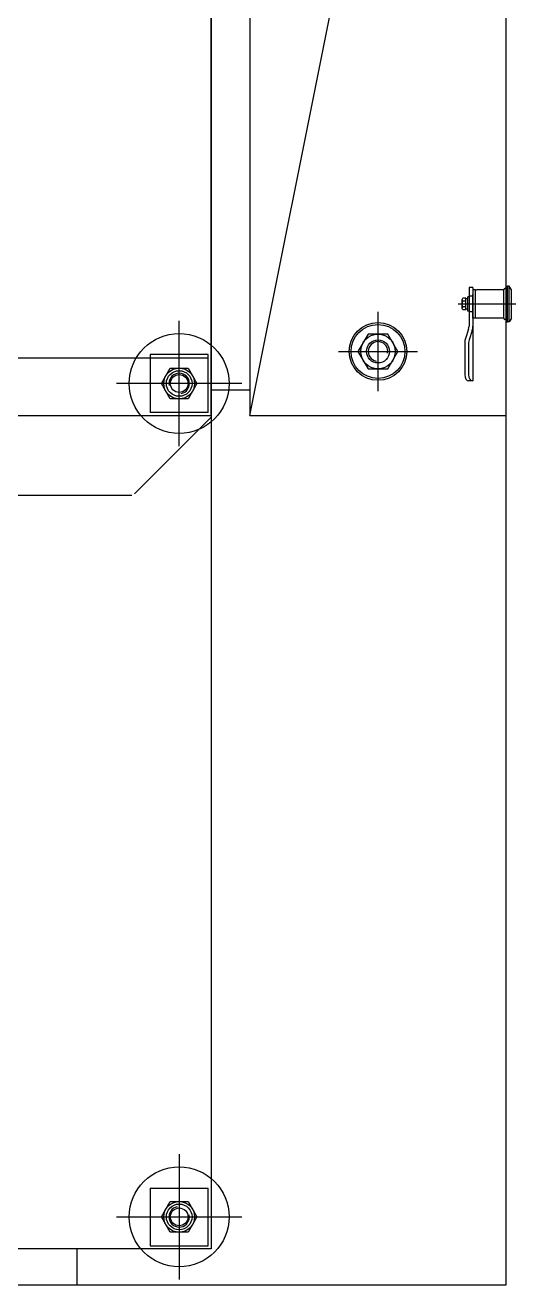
# Model space of a CAD drawing. Header units: millimetres. Extents: x 4080735 to 4152075, y -451436 to -400976.
# Drawn here: x 4113583 to 4113965, y -426237 to -425255 of the extents above; entities that cross this region are included whole.
import ezdxf

# ---------------------------------------------------------------- set-up
doc = ezdxf.new("R2010")
doc.units = ezdxf.units.MM
doc.header["$LTSCALE"] = 60
doc.layers.add('EQUIPMENT', color=6, linetype='Continuous')

# ---------------------------------------------------------------- blocks, each defined once
blk = doc.blocks.new('EQ')
at = {"layer": 'EQUIPMENT', "color": 253}
for p, q in [((-1580, 15731.63), (-1580, 17881.63)), ((-1810, 17759.63), (-1810, 15759.63)), ((-1810, 16409.63), (-1810, 17409.63)), ((-1780, 17409.63), (-1780, 16409.63)), ((-1780, 16409.63), (-1580, 17409.63)), ((-1580, 16409.63), (-1580, 17409.63)), ((-1609, 16509.63), (-1609, 16479.29)), ((-1606, 16509.63), (-1609, 16509.63)), ((-1609, 16509.63), (-1609, 16479.29)), ((-1606, 16509.63), (-1609, 16509.63)), ((-1609, 16509.63), (-1609, 16479.29)), ((-1606, 16509.63), (-1609, 16509.63)), ((-1609, 16509.63), (-1609, 16479.29)), ((-1606, 16509.63), (-1609, 16509.63)), ((-1609, 16509.63), (-1609, 16479.29)), ((-1606, 16509.63), (-1609, 16509.63)), ((-1609, 16509.63), (-1609, 16479.29)), ((-1606, 16509.63), (-1609, 16509.63)), ((-1609, 16509.63), (-1609, 16479.29)), ((-1606, 16509.63), (-1609, 16509.63)), ((-1609, 16509.63), (-1609, 16479.29)), ((-1606, 16509.63), (-1609, 16509.63)), ((-1606, 16509.63), (-1606, 16436.63)), ((-1606, 16509.63), (-1606, 16436.63)), ((-1606, 16509.63), (-1606, 16436.63)), ((-1606, 16509.63), (-1606, 16436.63)), ((-1606, 16509.63), (-1606, 16436.63)), ((-1606, 16509.63), (-1606, 16436.63)), ((-1606, 16509.63), (-1606, 16436.63)), ((-1606, 16509.63), (-1606, 16436.63)), ((-1604, 16507.63), (-1606, 16507.63)), ((-1604, 16507.63), (-1606, 16507.63)), ((-1604, 16507.63), (-1606, 16507.63)), ((-1604, 16507.63), (-1606, 16507.63)), ((-1604, 16507.63), (-1606, 16507.63)), ((-1604, 16507.63), (-1606, 16507.63)), ((-1604, 16507.63), (-1606, 16507.63)), ((-1604, 16507.63), (-1606, 16507.63)), ((-1604, 16486.48), (-1604, 16507.63)), ((-1604, 16486.48), (-1604, 16507.63)), ((-1604, 16486.48), (-1604, 16507.63)), ((-1604, 16486.48), (-1604, 16507.63)), ((-1604, 16486.48), (-1604, 16507.63)), ((-1604, 16486.48), (-1604, 16507.63)), ((-1604, 16486.48), (-1604, 16507.63)), ((-1604, 16486.48), (-1604, 16507.63)), ((-1581.99, 16507.78), (-1603, 16507.78)), ((-1581.99, 16507.78), (-1603, 16507.78)), ((-1581.99, 16507.78), (-1603, 16507.78)), ((-1581.99, 16507.78), (-1603, 16507.78)), ((-1581.99, 16507.78), (-1603, 16507.78)), ((-1581.99, 16507.78), (-1603, 16507.78)), ((-1581.99, 16507.78), (-1603, 16507.78)), ((-1581.99, 16507.78), (-1603, 16507.78)), ((-1582, 16485.63), (-1582, 16507.63)), ((-1582, 16485.63), (-1582, 16507.63)), ((-1582, 16485.63), (-1582, 16507.63)), ((-1582, 16485.63), (-1582, 16507.63)), ((-1582, 16485.63), (-1582, 16507.63)), ((-1582, 16485.63), (-1582, 16507.63)), ((-1582, 16485.63), (-1582, 16507.63)), ((-1582, 16485.63), (-1582, 16507.63)), ((-1580, 16508.63), (-1581, 16508.63)), ((-1580, 16508.63), (-1581, 16508.63)), ((-1580, 16508.63), (-1581, 16508.63)), ((-1580, 16508.63), (-1581, 16508.63)), ((-1580, 16508.63), (-1581, 16508.63)), ((-1580, 16508.63), (-1581, 16508.63)), ((-1580, 16508.63), (-1581, 16508.63)), ((-1580, 16508.63), (-1581, 16508.63)), ((-1580, 16482.68), (-1580, 16510.58)), ((-1580, 16510.58), (-1579, 16510.58)), ((-1580, 16482.68), (-1580, 16510.58)), ((-1580, 16510.58), (-1579, 16510.58)), ((-1580, 16482.68), (-1580, 16510.58)), ((-1580, 16510.58), (-1579, 16510.58)), ((-1580, 16482.68), (-1580, 16510.58)), ((-1580, 16510.58), (-1579, 16510.58)), ((-1580, 16482.68), (-1580, 16510.58)), ((-1580, 16510.58), (-1579, 16510.58)), ((-1580, 16482.68), (-1580, 16510.58)), ((-1580, 16510.58), (-1579, 16510.58)), ((-1580, 16482.68), (-1580, 16510.58)), ((-1580, 16510.58), (-1579, 16510.58)), ((-1580, 16482.68), (-1580, 16510.58)), ((-1580, 16510.58), (-1579, 16510.58)), ((-1579, 16508.79), (-1580, 16509.79)), ((-1579, 16508.79), (-1580, 16509.79)), ((-1579, 16508.79), (-1580, 16509.79)), ((-1579, 16508.79), (-1580, 16509.79)), ((-1579, 16508.79), (-1580, 16509.79)), ((-1579, 16508.79), (-1580, 16509.79)), ((-1579, 16508.79), (-1580, 16509.79)), ((-1579, 16508.79), (-1580, 16509.79)), ((-1579, 16506.54), (-1580, 16507.54)), ((-1579, 16506.54), (-1580, 16507.54)), ((-1579, 16506.54), (-1580, 16507.54)), ((-1579, 16506.54), (-1580, 16507.54)), ((-1579, 16506.54), (-1580, 16507.54)), ((-1579, 16506.54), (-1580, 16507.54)), ((-1579, 16506.54), (-1580, 16507.54)), ((-1579, 16506.54), (-1580, 16507.54)), ((-1579, 16482.68), (-1579, 16510.58)), ((-1577.7, 16510.58), (-1579, 16510.58)), ((-1579, 16482.68), (-1579, 16510.58)), ((-1577.7, 16510.58), (-1579, 16510.58)), ((-1579, 16482.68), (-1579, 16510.58)), ((-1577.7, 16510.58), (-1579, 16510.58)), ((-1579, 16482.68), (-1579, 16510.58)), ((-1577.7, 16510.58), (-1579, 16510.58)), ((-1579, 16482.68), (-1579, 16510.58)), ((-1577.7, 16510.58), (-1579, 16510.58)), ((-1579, 16482.68), (-1579, 16510.58)), ((-1577.7, 16510.58), (-1579, 16510.58)), ((-1579, 16482.68), (-1579, 16510.58)), ((-1577.7, 16510.58), (-1579, 16510.58)), ((-1579, 16482.68), (-1579, 16510.58)), ((-1577.7, 16510.58), (-1579, 16510.58)), ((-1577.7, 16482.68), (-1577.7, 16510.58)), ((-1576, 16507.58), (-1577.7, 16510.58)), ((-1577.7, 16482.68), (-1577.7, 16510.58)), ((-1576, 16507.58), (-1577.7, 16510.58)), ((-1577.7, 16482.68), (-1577.7, 16510.58)), ((-1576, 16507.58), (-1577.7, 16510.58)), ((-1577.7, 16482.68), (-1577.7, 16510.58)), ((-1576, 16507.58), (-1577.7, 16510.58)), ((-1577.7, 16482.68), (-1577.7, 16510.58)), ((-1576, 16507.58), (-1577.7, 16510.58)), ((-1577.7, 16482.68), (-1577.7, 16510.58)), ((-1576, 16507.58), (-1577.7, 16510.58)), ((-1577.7, 16482.68), (-1577.7, 16510.58)), ((-1576, 16507.58), (-1577.7, 16510.58)), ((-1577.7, 16482.68), (-1577.7, 16510.58)), ((-1576, 16507.58), (-1577.7, 16510.58)), ((-1576, 16485.68), (-1576, 16507.58)), ((-1576, 16485.68), (-1576, 16507.58)), ((-1576, 16485.68), (-1576, 16507.58)), ((-1576, 16485.68), (-1576, 16507.58)), ((-1576, 16485.68), (-1576, 16507.58)), ((-1576, 16485.68), (-1576, 16507.58)), ((-1576, 16485.68), (-1576, 16507.58)), ((-1576, 16485.68), (-1576, 16507.58)), ((-1572.57, 16496.63), (-1617.5, 16496.63)), ((-1572.57, 16496.63), (-1617.5, 16496.63)), ((-1572.57, 16496.63), (-1617.5, 16496.63)), ((-1572.57, 16496.63), (-1617.5, 16496.63)), ((-1572.57, 16496.63), (-1617.5, 16496.63)), ((-1572.57, 16496.63), (-1617.5, 16496.63)), ((-1572.57, 16496.63), (-1617.5, 16496.63)), ((-1572.57, 16496.63), (-1617.5, 16496.63)), ((-1614.4, 16500.03), (-1613.9, 16501.13)), ((-1614.4, 16500.03), (-1613.9, 16501.13)), ((-1614.4, 16500.03), (-1613.9, 16501.13)), ((-1614.4, 16500.03), (-1613.9, 16501.13)), ((-1614.4, 16500.03), (-1613.9, 16501.13)), ((-1614.4, 16500.03), (-1613.9, 16501.13)), ((-1614.4, 16500.03), (-1613.9, 16501.13)), ((-1614.4, 16500.03), (-1613.9, 16501.13)), ((-1614.4, 16493.23), (-1614.4, 16500.03)), ((-1613.9, 16498.93), (-1614.4, 16500.03)), ((-1614.4, 16493.23), (-1614.4, 16500.03)), ((-1613.9, 16498.93), (-1614.4, 16500.03)), ((-1614.4, 16493.23), (-1614.4, 16500.03)), ((-1613.9, 16498.93), (-1614.4, 16500.03)), ((-1614.4, 16493.23), (-1614.4, 16500.03)), ((-1613.9, 16498.93), (-1614.4, 16500.03)), ((-1614.4, 16493.23), (-1614.4, 16500.03)), ((-1613.9, 16498.93), (-1614.4, 16500.03)), ((-1614.4, 16493.23), (-1614.4, 16500.03)), ((-1613.9, 16498.93), (-1614.4, 16500.03)), ((-1614.4, 16493.23), (-1614.4, 16500.03)), ((-1613.9, 16498.93), (-1614.4, 16500.03)), ((-1614.4, 16493.23), (-1614.4, 16500.03)), ((-1613.9, 16498.93), (-1614.4, 16500.03)), ((-1614.4, 16496.63), (-1613.9, 16498.93)), ((-1614.4, 16496.63), (-1613.9, 16498.93)), ((-1614.4, 16496.63), (-1613.9, 16498.93)), ((-1614.4, 16496.63), (-1613.9, 16498.93)), ((-1614.4, 16496.63), (-1613.9, 16498.93)), ((-1614.4, 16496.63), (-1613.9, 16498.93)), ((-1614.4, 16496.63), (-1613.9, 16498.93)), ((-1614.4, 16496.63), (-1613.9, 16498.93)), ((-1613.9, 16494.33), (-1614.4, 16496.63)), ((-1613.9, 16494.33), (-1614.4, 16496.63)), ((-1613.9, 16494.33), (-1614.4, 16496.63)), ((-1613.9, 16494.33), (-1614.4, 16496.63)), ((-1613.9, 16494.33), (-1614.4, 16496.63)), ((-1613.9, 16494.33), (-1614.4, 16496.63)), ((-1613.9, 16494.33), (-1614.4, 16496.63)), ((-1613.9, 16494.33), (-1614.4, 16496.63)), ((-1611.5, 16501.13), (-1613.9, 16501.13)), ((-1611.5, 16501.13), (-1613.9, 16501.13)), ((-1611.5, 16501.13), (-1613.9, 16501.13)), ((-1611.5, 16501.13), (-1613.9, 16501.13)), ((-1611.5, 16501.13), (-1613.9, 16501.13)), ((-1611.5, 16501.13), (-1613.9, 16501.13)), ((-1611.5, 16501.13), (-1613.9, 16501.13)), ((-1611.5, 16501.13), (-1613.9, 16501.13)), ((-1611.5, 16498.93), (-1613.9, 16498.93)), ((-1611.5, 16498.93), (-1613.9, 16498.93)), ((-1611.5, 16498.93), (-1613.9, 16498.93)), ((-1611.5, 16498.93), (-1613.9, 16498.93)), ((-1611.5, 16498.93), (-1613.9, 16498.93)), ((-1611.5, 16498.93), (-1613.9, 16498.93)), ((-1611.5, 16498.93), (-1613.9, 16498.93)), ((-1611.5, 16498.93), (-1613.9, 16498.93)), ((-1611.5, 16492.13), (-1611.5, 16501.13)), ((-1611.5, 16492.13), (-1611.5, 16501.13)), ((-1611.5, 16492.13), (-1611.5, 16501.13)), ((-1611.5, 16492.13), (-1611.5, 16501.13)), ((-1611.5, 16492.13), (-1611.5, 16501.13)), ((-1611.5, 16492.13), (-1611.5, 16501.13)), ((-1611.5, 16492.13), (-1611.5, 16501.13)), ((-1611.5, 16492.13), (-1611.5, 16501.13)), ((-1610, 16500.63), (-1611.5, 16500.63)), ((-1610, 16500.63), (-1611.5, 16500.63)), ((-1610, 16500.63), (-1611.5, 16500.63)), ((-1610, 16500.63), (-1611.5, 16500.63)), ((-1610, 16500.63), (-1611.5, 16500.63)), ((-1610, 16500.63), (-1611.5, 16500.63)), ((-1610, 16500.63), (-1611.5, 16500.63)), ((-1610, 16500.63), (-1611.5, 16500.63)), ((-1609, 16502.13), (-1610, 16502.13)), ((-1610, 16491.13), (-1610, 16502.13)), ((-1609, 16502.13), (-1610, 16502.13)), ((-1610, 16491.13), (-1610, 16502.13)), ((-1609, 16502.13), (-1610, 16502.13)), ((-1610, 16491.13), (-1610, 16502.13)), ((-1609, 16502.13), (-1610, 16502.13)), ((-1610, 16491.13), (-1610, 16502.13)), ((-1609, 16502.13), (-1610, 16502.13)), ((-1610, 16491.13), (-1610, 16502.13)), ((-1609, 16502.13), (-1610, 16502.13)), ((-1610, 16491.13), (-1610, 16502.13)), ((-1609, 16502.13), (-1610, 16502.13)), ((-1610, 16491.13), (-1610, 16502.13)), ((-1609, 16502.13), (-1610, 16502.13)), ((-1610, 16491.13), (-1610, 16502.13)), ((-1606, 16502.63), (-1609, 16502.63)), ((-1606, 16502.63), (-1609, 16502.63)), ((-1606, 16502.63), (-1609, 16502.63)), ((-1606, 16502.63), (-1609, 16502.63)), ((-1606, 16502.63), (-1609, 16502.63)), ((-1606, 16502.63), (-1609, 16502.63)), ((-1606, 16502.63), (-1609, 16502.63)), ((-1606, 16502.63), (-1609, 16502.63)), ((-1606, 16485.63), (-1606, 16504.13)), ((-1606, 16485.63), (-1606, 16504.13)), ((-1606, 16485.63), (-1606, 16504.13)), ((-1606, 16485.63), (-1606, 16504.13)), ((-1606, 16485.63), (-1606, 16504.13)), ((-1606, 16485.63), (-1606, 16504.13)), ((-1606, 16485.63), (-1606, 16504.13)), ((-1606, 16485.63), (-1606, 16504.13)), ((-1604, 16485.63), (-1604, 16504.13)), ((-1604, 16485.63), (-1604, 16504.13)), ((-1604, 16485.63), (-1604, 16504.13)), ((-1604, 16485.63), (-1604, 16504.13)), ((-1604, 16485.63), (-1604, 16504.13)), ((-1604, 16485.63), (-1604, 16504.13)), ((-1604, 16485.63), (-1604, 16504.13)), ((-1604, 16485.63), (-1604, 16504.13)), ((-1579, 16504.3), (-1580, 16505.3)), ((-1579, 16504.3), (-1580, 16505.3)), ((-1579, 16504.3), (-1580, 16505.3)), ((-1579, 16504.3), (-1580, 16505.3)), ((-1579, 16504.3), (-1580, 16505.3)), ((-1579, 16504.3), (-1580, 16505.3)), ((-1579, 16504.3), (-1580, 16505.3)), ((-1579, 16504.3), (-1580, 16505.3)), ((-1579, 16502.05), (-1580, 16503.05)), ((-1579, 16502.05), (-1580, 16503.05)), ((-1579, 16502.05), (-1580, 16503.05)), ((-1579, 16502.05), (-1580, 16503.05)), ((-1579, 16502.05), (-1580, 16503.05)), ((-1579, 16502.05), (-1580, 16503.05)), ((-1579, 16502.05), (-1580, 16503.05)), ((-1579, 16502.05), (-1580, 16503.05)), ((-1579, 16499.81), (-1580, 16500.81)), ((-1579, 16499.81), (-1580, 16500.81)), ((-1579, 16499.81), (-1580, 16500.81)), ((-1579, 16499.81), (-1580, 16500.81)), ((-1579, 16499.81), (-1580, 16500.81)), ((-1579, 16499.81), (-1580, 16500.81)), ((-1579, 16499.81), (-1580, 16500.81)), ((-1579, 16499.81), (-1580, 16500.81)), ((-1579, 16497.56), (-1580, 16498.56)), ((-1579, 16497.56), (-1580, 16498.56)), ((-1579, 16497.56), (-1580, 16498.56)), ((-1579, 16497.56), (-1580, 16498.56)), ((-1579, 16497.56), (-1580, 16498.56)), ((-1579, 16497.56), (-1580, 16498.56)), ((-1579, 16497.56), (-1580, 16498.56)), ((-1579, 16497.56), (-1580, 16498.56)), ((-1579, 16495.32), (-1580, 16496.32)), ((-1579, 16495.32), (-1580, 16496.32)), ((-1579, 16495.32), (-1580, 16496.32)), ((-1579, 16495.32), (-1580, 16496.32)), ((-1579, 16495.32), (-1580, 16496.32)), ((-1579, 16495.32), (-1580, 16496.32)), ((-1579, 16495.32), (-1580, 16496.32)), ((-1579, 16495.32), (-1580, 16496.32)), ((-1680, 16490.55), (-1680, 16428.72)), ((-1614.4, 16493.23), (-1613.9, 16494.33)), ((-1614.4, 16493.23), (-1613.9, 16494.33)), ((-1614.4, 16493.23), (-1613.9, 16494.33)), ((-1614.4, 16493.23), (-1613.9, 16494.33)), ((-1614.4, 16493.23), (-1613.9, 16494.33)), ((-1614.4, 16493.23), (-1613.9, 16494.33)), ((-1614.4, 16493.23), (-1613.9, 16494.33)), ((-1614.4, 16493.23), (-1613.9, 16494.33)), ((-1613.9, 16492.13), (-1614.4, 16493.23)), ((-1613.9, 16492.13), (-1614.4, 16493.23)), ((-1613.9, 16492.13), (-1614.4, 16493.23)), ((-1613.9, 16492.13), (-1614.4, 16493.23)), ((-1613.9, 16492.13), (-1614.4, 16493.23)), ((-1613.9, 16492.13), (-1614.4, 16493.23)), ((-1613.9, 16492.13), (-1614.4, 16493.23)), ((-1613.9, 16492.13), (-1614.4, 16493.23)), ((-1611.5, 16494.33), (-1613.9, 16494.33)), ((-1611.5, 16494.33), (-1613.9, 16494.33)), ((-1611.5, 16494.33), (-1613.9, 16494.33)), ((-1611.5, 16494.33), (-1613.9, 16494.33)), ((-1611.5, 16494.33), (-1613.9, 16494.33)), ((-1611.5, 16494.33), (-1613.9, 16494.33)), ((-1611.5, 16494.33), (-1613.9, 16494.33)), ((-1611.5, 16494.33), (-1613.9, 16494.33)), ((-1611.5, 16492.13), (-1613.9, 16492.13)), ((-1611.5, 16492.13), (-1613.9, 16492.13)), ((-1611.5, 16492.13), (-1613.9, 16492.13)), ((-1611.5, 16492.13), (-1613.9, 16492.13)), ((-1611.5, 16492.13), (-1613.9, 16492.13)), ((-1611.5, 16492.13), (-1613.9, 16492.13)), ((-1611.5, 16492.13), (-1613.9, 16492.13)), ((-1611.5, 16492.13), (-1613.9, 16492.13)), ((-1610, 16492.63), (-1611.5, 16492.63)), ((-1610, 16492.63), (-1611.5, 16492.63)), ((-1610, 16492.63), (-1611.5, 16492.63)), ((-1610, 16492.63), (-1611.5, 16492.63)), ((-1610, 16492.63), (-1611.5, 16492.63)), ((-1610, 16492.63), (-1611.5, 16492.63)), ((-1610, 16492.63), (-1611.5, 16492.63)), ((-1610, 16492.63), (-1611.5, 16492.63)), ((-1609, 16491.13), (-1610, 16491.13)), ((-1609, 16491.13), (-1610, 16491.13)), ((-1609, 16491.13), (-1610, 16491.13)), ((-1609, 16491.13), (-1610, 16491.13)), ((-1609, 16491.13), (-1610, 16491.13)), ((-1609, 16491.13), (-1610, 16491.13)), ((-1609, 16491.13), (-1610, 16491.13)), ((-1609, 16491.13), (-1610, 16491.13)), ((-1606, 16490.63), (-1609, 16490.63)), ((-1606, 16490.63), (-1609, 16490.63)), ((-1606, 16490.63), (-1609, 16490.63)), ((-1606, 16490.63), (-1609, 16490.63)), ((-1606, 16490.63), (-1609, 16490.63)), ((-1606, 16490.63), (-1609, 16490.63)), ((-1606, 16490.63), (-1609, 16490.63)), ((-1606, 16490.63), (-1609, 16490.63)), ((-1579, 16493.07), (-1580, 16494.07)), ((-1579, 16493.07), (-1580, 16494.07)), ((-1579, 16493.07), (-1580, 16494.07)), ((-1579, 16493.07), (-1580, 16494.07)), ((-1579, 16493.07), (-1580, 16494.07)), ((-1579, 16493.07), (-1580, 16494.07)), ((-1579, 16493.07), (-1580, 16494.07)), ((-1579, 16493.07), (-1580, 16494.07)), ((-1579, 16490.83), (-1580, 16491.83)), ((-1579, 16490.83), (-1580, 16491.83)), ((-1579, 16490.83), (-1580, 16491.83)), ((-1579, 16490.83), (-1580, 16491.83)), ((-1579, 16490.83), (-1580, 16491.83)), ((-1579, 16490.83), (-1580, 16491.83)), ((-1579, 16490.83), (-1580, 16491.83)), ((-1579, 16490.83), (-1580, 16491.83)), ((-1579, 16488.58), (-1580, 16489.58)), ((-1579, 16488.58), (-1580, 16489.58)), ((-1579, 16488.58), (-1580, 16489.58)), ((-1579, 16488.58), (-1580, 16489.58)), ((-1579, 16488.58), (-1580, 16489.58)), ((-1579, 16488.58), (-1580, 16489.58)), ((-1579, 16488.58), (-1580, 16489.58)), ((-1579, 16488.58), (-1580, 16489.58)), ((-1579, 16486.33), (-1580, 16487.33)), ((-1579, 16486.33), (-1580, 16487.33)), ((-1579, 16486.33), (-1580, 16487.33)), ((-1579, 16486.33), (-1580, 16487.33)), ((-1579, 16486.33), (-1580, 16487.33)), ((-1579, 16486.33), (-1580, 16487.33)), ((-1579, 16486.33), (-1580, 16487.33)), ((-1579, 16486.33), (-1580, 16487.33)), ((-1835, 16385.83), (-1835, 16483.44)), ((-1609.37, 16477.04), (-1611.87, 16469.7)), ((-1609.37, 16477.04), (-1611.87, 16469.7)), ((-1609.37, 16477.04), (-1611.87, 16469.7)), ((-1609.37, 16477.04), (-1611.87, 16469.7)), ((-1609.37, 16477.04), (-1611.87, 16469.7)), ((-1609.37, 16477.04), (-1611.87, 16469.7)), ((-1609.37, 16477.04), (-1611.87, 16469.7)), ((-1609.37, 16477.04), (-1611.87, 16469.7)), ((-1606.53, 16476.07), (-1609.03, 16468.73)), ((-1606.53, 16476.07), (-1609.03, 16468.73)), ((-1606.53, 16476.07), (-1609.03, 16468.73)), ((-1606.53, 16476.07), (-1609.03, 16468.73)), ((-1606.53, 16476.07), (-1609.03, 16468.73)), ((-1606.53, 16476.07), (-1609.03, 16468.73)), ((-1606.53, 16476.07), (-1609.03, 16468.73)), ((-1606.53, 16476.07), (-1609.03, 16468.73)), ((-1604, 16485.63), (-1606, 16485.63)), ((-1604, 16485.63), (-1606, 16485.63)), ((-1604, 16485.63), (-1606, 16485.63)), ((-1604, 16485.63), (-1606, 16485.63)), ((-1604, 16485.63), (-1606, 16485.63)), ((-1604, 16485.63), (-1606, 16485.63)), ((-1604, 16485.63), (-1606, 16485.63)), ((-1604, 16485.63), (-1606, 16485.63)), ((-1582, 16485.48), (-1603, 16485.48)), ((-1582, 16485.48), (-1603, 16485.48)), ((-1582, 16485.48), (-1603, 16485.48)), ((-1582, 16485.48), (-1603, 16485.48)), ((-1582, 16485.48), (-1603, 16485.48)), ((-1582, 16485.48), (-1603, 16485.48)), ((-1582, 16485.48), (-1603, 16485.48)), ((-1582, 16485.48), (-1603, 16485.48)), ((-1580, 16484.63), (-1581, 16484.63)), ((-1580, 16484.63), (-1581, 16484.63)), ((-1580, 16484.63), (-1581, 16484.63)), ((-1580, 16484.63), (-1581, 16484.63)), ((-1580, 16484.63), (-1581, 16484.63)), ((-1580, 16484.63), (-1581, 16484.63)), ((-1580, 16484.63), (-1581, 16484.63)), ((-1580, 16484.63), (-1581, 16484.63)), ((-1579, 16484.09), (-1580, 16485.09)), ((-1579, 16484.09), (-1580, 16485.09)), ((-1579, 16484.09), (-1580, 16485.09)), ((-1579, 16484.09), (-1580, 16485.09)), ((-1579, 16484.09), (-1580, 16485.09)), ((-1579, 16484.09), (-1580, 16485.09)), ((-1579, 16484.09), (-1580, 16485.09)), ((-1579, 16484.09), (-1580, 16485.09)), ((-1579.84, 16482.68), (-1580, 16482.84)), ((-1579.84, 16482.68), (-1580, 16482.84)), ((-1579.84, 16482.68), (-1580, 16482.84)), ((-1579.84, 16482.68), (-1580, 16482.84)), ((-1579.84, 16482.68), (-1580, 16482.84)), ((-1579.84, 16482.68), (-1580, 16482.84)), ((-1579.84, 16482.68), (-1580, 16482.84)), ((-1579.84, 16482.68), (-1580, 16482.84)), ((-1580, 16482.68), (-1579, 16482.68)), ((-1580, 16482.68), (-1579, 16482.68)), ((-1580, 16482.68), (-1579, 16482.68)), ((-1580, 16482.68), (-1579, 16482.68)), ((-1580, 16482.68), (-1579, 16482.68)), ((-1580, 16482.68), (-1579, 16482.68)), ((-1580, 16482.68), (-1579, 16482.68)), ((-1580, 16482.68), (-1579, 16482.68)), ((-1577.7, 16482.68), (-1579, 16482.68)), ((-1577.7, 16482.68), (-1579, 16482.68)), ((-1577.7, 16482.68), (-1579, 16482.68)), ((-1577.7, 16482.68), (-1579, 16482.68)), ((-1577.7, 16482.68), (-1579, 16482.68)), ((-1577.7, 16482.68), (-1579, 16482.68)), ((-1577.7, 16482.68), (-1579, 16482.68)), ((-1577.7, 16482.68), (-1579, 16482.68)), ((-1576, 16485.68), (-1577.7, 16482.68)), ((-1576, 16485.68), (-1577.7, 16482.68)), ((-1576, 16485.68), (-1577.7, 16482.68)), ((-1576, 16485.68), (-1577.7, 16482.68)), ((-1576, 16485.68), (-1577.7, 16482.68)), ((-1576, 16485.68), (-1577.7, 16482.68)), ((-1576, 16485.68), (-1577.7, 16482.68)), ((-1576, 16485.68), (-1577.7, 16482.68)), ((-1687.79, 16473.13), (-1695.59, 16459.63)), ((-1672.21, 16473.13), (-1687.79, 16473.13)), ((-1664.41, 16459.63), (-1672.21, 16473.13)), ((-1612.4, 16466.48), (-1612.4, 16441.63)), ((-1612.4, 16466.48), (-1612.4, 16441.63)), ((-1612.4, 16466.48), (-1612.4, 16441.63)), ((-1612.4, 16466.48), (-1612.4, 16441.63)), ((-1612.4, 16466.48), (-1612.4, 16441.63)), ((-1612.4, 16466.48), (-1612.4, 16441.63)), ((-1612.4, 16466.48), (-1612.4, 16441.63)), ((-1612.4, 16466.48), (-1612.4, 16441.63)), ((-1609.4, 16466.48), (-1609.4, 16441.63)), ((-1609.4, 16466.48), (-1609.4, 16441.63)), ((-1609.4, 16466.48), (-1609.4, 16441.63)), ((-1609.4, 16466.48), (-1609.4, 16441.63)), ((-1609.4, 16466.48), (-1609.4, 16441.63)), ((-1609.4, 16466.48), (-1609.4, 16441.63)), ((-1609.4, 16466.48), (-1609.4, 16441.63)), ((-1609.4, 16466.48), (-1609.4, 16441.63)), ((-1812.5, 16457.13), (-1857.5, 16457.13)), ((-1857.5, 16457.13), (-1857.5, 16412.13)), ((-1812.5, 16412.13), (-1812.5, 16457.13)), ((-1710.92, 16459.63), (-1649.08, 16459.63)), ((-1695.59, 16459.63), (-1687.79, 16446.13)), ((-1672.21, 16446.13), (-1664.41, 16459.63)), ((-2806.8, 16454.63), (-1813.2, 16454.63)), ((-1848.86, 16434.63), (-1841.93, 16446.63)), ((-1841.93, 16446.63), (-1828.07, 16446.63)), ((-1828.07, 16446.63), (-1821.14, 16434.63)), ((-1687.79, 16446.13), (-1672.21, 16446.13)), ((-1786.19, 16434.63), (-1883.81, 16434.63)), ((-1841.93, 16422.63), (-1848.86, 16434.63)), ((-1821.14, 16434.63), (-1828.07, 16422.63)), ((-1810, 16429.63), (-1780, 16429.63)), ((-1606, 16436.63), (-1609.4, 16436.63)), ((-1606, 16436.63), (-1609.4, 16436.63)), ((-1606, 16436.63), (-1609.4, 16436.63)), ((-1606, 16436.63), (-1609.4, 16436.63)), ((-1606, 16436.63), (-1609.4, 16436.63)), ((-1606, 16436.63), (-1609.4, 16436.63)), ((-1606, 16436.63), (-1609.4, 16436.63)), ((-1606, 16436.63), (-1609.4, 16436.63)), ((-1828.07, 16422.63), (-1841.93, 16422.63)), ((-3180, 16409.63), (-1860, 16409.63)), ((-2810, 16409.63), (-1810, 16409.63)), ((-1810, 16408.31), (-1869.74, 16348.57)), ((-1812.5, 16412.13), (-1857.5, 16412.13)), ((-1780, 16409.63), (-1580, 16409.63)), ((-2748, 16347.63), (-1872, 16347.63)), ((-1835, 15833.44), (-1835, 15735.83)), ((-1857.5, 15807.13), (-1812.5, 15807.13)), ((-1857.5, 15807.13), (-1857.5, 15762.13)), ((-1812.5, 15762.13), (-1812.5, 15807.13)), ((-1848.86, 15784.63), (-1841.93, 15796.63)), ((-1841.93, 15796.63), (-1828.07, 15796.63)), ((-1828.07, 15796.63), (-1821.14, 15784.63)), ((-1883.81, 15784.63), (-1786.19, 15784.63)), ((-1841.93, 15772.63), (-1848.86, 15784.63)), ((-1821.14, 15784.63), (-1828.07, 15772.63)), ((-1828.07, 15772.63), (-1841.93, 15772.63)), ((-1810, 15759.63), (-2810, 15759.63)), ((-1914.5, 15731.63), (-1914.5, 15759.63)), ((-1857.5, 15762.13), (-1812.5, 15762.13)), ((-3180, 15731.63), (-1580, 15731.63)), ((-2705.5, 15731.63), (-1914.5, 15731.63))]:
    blk.add_line(p, q, dxfattribs=at)
for centre, radius in [((-1680, 16459.63), 22.5), ((-1680, 16459.63), 21.01), ((-1835, 16434.63), 39), ((-1680, 16459.63), 13.5), ((-1680, 16459.63), 9), ((-1835, 16434.63), 12), ((-1835, 16434.63), 10), ((-1835, 16434.63), 6.92), ((-1835, 15784.63), 39), ((-1835, 15784.63), 12), ((-1835, 15784.63), 10), ((-1835, 15784.63), 6.92)]:
    blk.add_circle(centre, radius, dxfattribs=at)
for centre, radius, start, end in [((-1603, 16506.78), 1, 90, 180), ((-1603, 16506.78), 1, 90, 180), ((-1603, 16506.78), 1, 90, 180), ((-1603, 16506.78), 1, 90, 180), ((-1603, 16506.78), 1, 90, 180), ((-1603, 16506.78), 1, 90, 180), ((-1603, 16506.78), 1, 90, 180), ((-1603, 16506.78), 1, 90, 180), ((-1581, 16507.63), 1, 90, 180), ((-1581, 16507.63), 1, 90, 180), ((-1581, 16507.63), 1, 90, 180), ((-1581, 16507.63), 1, 90, 180), ((-1581, 16507.63), 1, 90, 180), ((-1581, 16507.63), 1, 90, 180), ((-1581, 16507.63), 1, 90, 180), ((-1581, 16507.63), 1, 90, 180), ((-1603, 16486.48), 1, 180, 270), ((-1603, 16486.48), 1, 180, 270), ((-1603, 16486.48), 1, 180, 270), ((-1603, 16486.48), 1, 180, 270), ((-1603, 16486.48), 1, 180, 270), ((-1603, 16486.48), 1, 180, 270), ((-1603, 16486.48), 1, 180, 270), ((-1603, 16486.48), 1, 180, 270), ((-1616, 16479.29), 7, 341.22197, 0), ((-1616, 16479.29), 7, 341.22197, 0), ((-1616, 16479.29), 7, 341.22197, 0), ((-1616, 16479.29), 7, 341.22197, 0), ((-1616, 16479.29), 7, 341.22197, 0), ((-1616, 16479.29), 7, 341.22197, 0), ((-1616, 16479.29), 7, 341.22197, 0), ((-1616, 16479.29), 7, 341.22197, 0), ((-1616, 16479.29), 10, 341.22197, 0), ((-1616, 16479.29), 10, 341.22197, 0), ((-1616, 16479.29), 10, 341.22197, 0), ((-1616, 16479.29), 10, 341.22197, 0), ((-1616, 16479.29), 10, 341.22197, 0), ((-1616, 16479.29), 10, 341.22197, 0), ((-1616, 16479.29), 10, 341.22197, 0), ((-1616, 16479.29), 10, 341.22197, 0), ((-1581, 16485.63), 1, 180, 270), ((-1581, 16485.63), 1, 180, 270), ((-1581, 16485.63), 1, 180, 270), ((-1581, 16485.63), 1, 180, 270), ((-1581, 16485.63), 1, 180, 270), ((-1581, 16485.63), 1, 180, 270), ((-1581, 16485.63), 1, 180, 270), ((-1581, 16485.63), 1, 180, 270), ((-1680, 16459.63), 7.65, 349.2, 259.2), ((-1602.4, 16466.48), 10, 161.22197, 180), ((-1602.4, 16466.48), 10, 161.22197, 180), ((-1602.4, 16466.48), 10, 161.22197, 180), ((-1602.4, 16466.48), 10, 161.22197, 180), ((-1602.4, 16466.48), 10, 161.22197, 180), ((-1602.4, 16466.48), 10, 161.22197, 180), ((-1602.4, 16466.48), 10, 161.22197, 180), ((-1602.4, 16466.48), 10, 161.22197, 180), ((-1602.4, 16466.48), 7, 161.22197, 180), ((-1602.4, 16466.48), 7, 161.22197, 180), ((-1602.4, 16466.48), 7, 161.22197, 180), ((-1602.4, 16466.48), 7, 161.22197, 180), ((-1602.4, 16466.48), 7, 161.22197, 180), ((-1602.4, 16466.48), 7, 161.22197, 180), ((-1602.4, 16466.48), 7, 161.22197, 180), ((-1602.4, 16466.48), 7, 161.22197, 180), ((-1835, 16434.63), 8, 280.8, 190.8), ((-1835, 15784.63), 8, 100.8, 10.8)]:
    blk.add_arc(centre, radius, start, end, dxfattribs=at)
for centre in [(-1609.4, 16441.63), (-1609.4, 16441.63), (-1609.4, 16441.63), (-1609.4, 16441.63), (-1609.4, 16441.63), (-1609.4, 16441.63), (-1609.4, 16441.63), (-1609.4, 16441.63), (-1606.4, 16441.63), (-1606.4, 16441.63), (-1606.4, 16441.63), (-1606.4, 16441.63), (-1606.4, 16441.63), (-1606.4, 16441.63), (-1606.4, 16441.63), (-1606.4, 16441.63)]:
    blk.add_ellipse(centre, major_axis=(0, 5), ratio=0.6, start_param=7.853982, end_param=9.424778, dxfattribs=at)

msp = doc.modelspace()

# ---------------------------------------------------------------- block references
at = {"layer": 'EQUIPMENT', "color": 3}
msp.add_blockref('EQ', (4115537.76, -441968.78), dxfattribs=at)

doc.saveas('drawing.dxf')
